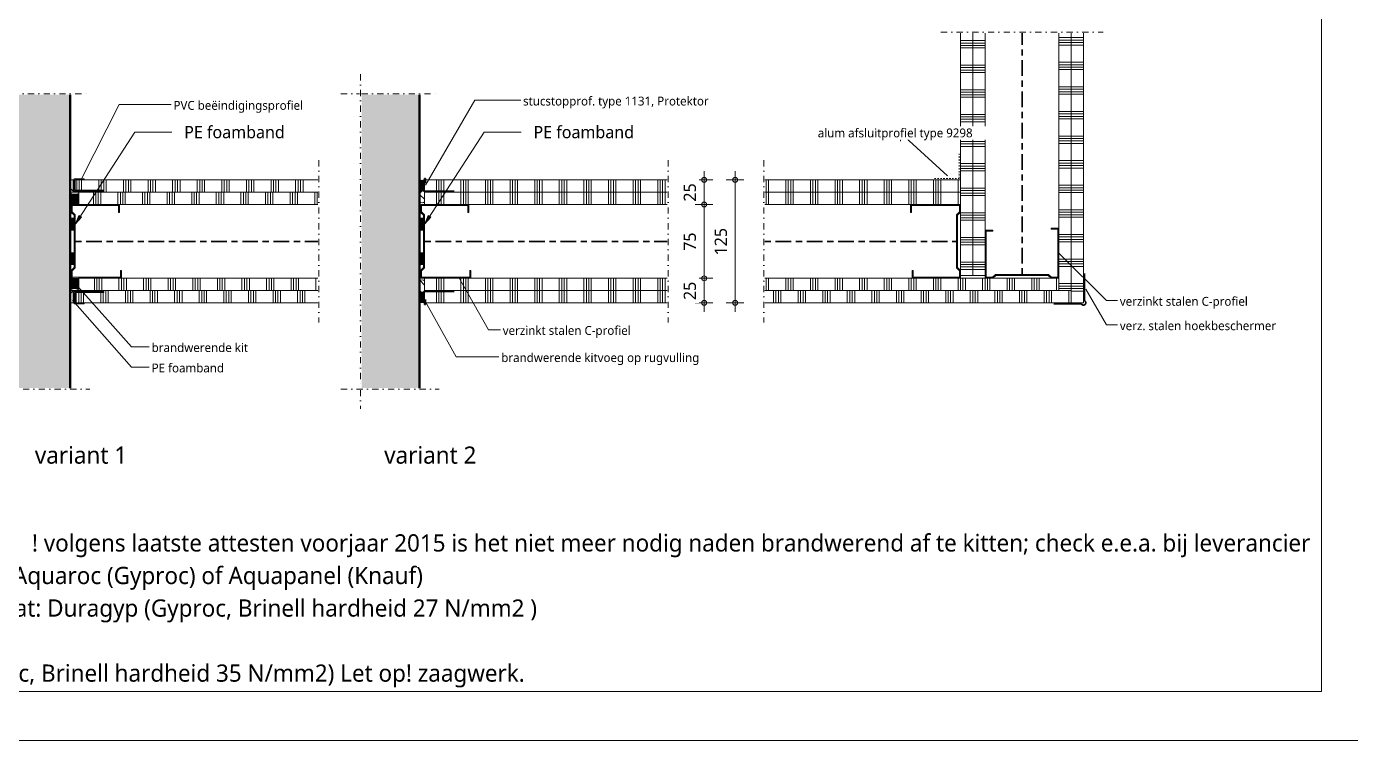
# Model space of a CAD drawing. Header units: millimetres. Extents: x -617 to 12931, y -7813 to -1363.
# Drawn here: x 144 to 1490, y -4333 to -3608 of the extents above; entities that cross this region are included whole.
import ezdxf

# ---------------------------------------------------------------- set-up
doc = ezdxf.new("R2010")
doc.units = ezdxf.units.MM
for name, pattern in [('Center', [31.75, 6.35, -4.7625, 15.875, -4.7625]), ('Dash dot', [15.875, 6.35, -4.7625, 0, -4.7625]), ('Streep 1_5', [3, 1.5, -1.5])]:
    doc.linetypes.add(name, pattern=pattern)
for name, color, linetype, lineweight in [('A-ANNO-DIMS', 211, 'Continuous', 13), ('A-ANNO-DIMS-5', 211, 'Continuous', 13), ('A-ANNO-IDEN', 131, 'Continuous', 18), ('A-DETL', 90, 'Continuous', 13), ('A-DETL-CNTR', 5, 'Center', 35), ('A-DETL-GENF', 92, 'Continuous', 18), ('G-ANNO-TEXT', 231, 'Continuous', 13)]:
    doc.layers.add(name, color=color, linetype=linetype, lineweight=lineweight)
doc.styles.add('Segoe UI_2', font='segoeui.ttf', dxfattribs={"height": 9})
doc.styles.add('Segoe UI_3', font='segoeui.ttf', dxfattribs={"height": 12.5})
doc.styles.add('Segoe UI_4', font='segoeui.ttf', dxfattribs={"height": 17.5})
doc.styles.add('Segoe UI_B', font='segoeui.ttf', dxfattribs={"height": 17.5})
doc.dimstyles.new('2_5_mm', dxfattribs={"dimscale": 304.8, "dimtxt": 13.092049, "dimasz": 0.016404, "dimexe": 0.029528, "dimexo": 0.0625, "dimgap": 0.014764, "dimtad": 1, "dimdec": 0, "dimzin": 0, "dimdsep": 46, "dimtxsty": 'Segoe UI_3', "dimblk1": 'DOTBLANK', "dimblk2": 'DOTBLANK', "dimsah": 1, "dimcen": 0.09, "dimdle": 0.029528, "dimazin": 0, "dimtfac": 1, "dimtdec": 4, "dimtix": 1, "dimtmove": 0, "dimatfit": 3, "dimfxl": 0.029528, "dimfxlon": 1, "dimtvp": 1, "dimtfill": 1, "dimtolj": 1, "dimtzin": 0, "dimarcsym": 2})

# ---------------------------------------------------------------- blocks, each defined once
blk = doc.blocks.new('40  gipsplaat - D12_5-V65-22_1 Principedetails metalstud')
at = {"layer": 'A-DETL-GENF', "lineweight": 13}
h = blk.add_hatch(dxfattribs=at)
h.set_pattern_fill('FP_89', color=256, style=0, pattern_type=2)
h.set_pattern_definition([(90, (-3623.536, -1193.775), (-25, 1e-15), []), (90, (-3626.036, -1193.775), (-25, 1e-15), []), (90, (-3628.536, -1193.775), (-25, 1e-15), []), (90, (-3631.036, -1193.775), (-25, 1e-15), [])])
h.paths.add_polyline_path([(262.5, 0), (262.5, 12.5), (1, 12.5), (1, 0), (250, 0)])
at = {"layer": 'A-DETL-GENF'}
for p, q in [((262.5, 12.5), (1, 12.5)), ((1, 0), (200, 0)), ((1, 0), (200, 0)), ((200, 0), (210, 0)), ((210, 0), (249, 0)), ((249, 0), (250, 0)), ((249, 0), (250, 0)), ((250, 0), (262.5, 0)), ((262.5, 0), (262.5, 12.5)), ((262.5, 0), (262.5, 12.5))]:
    blk.add_line(p, q, dxfattribs=at)
blk = doc.blocks.new('40  gipsplaat - D12_5-V66-22_1 Principedetails metalstud')
at = {"layer": 'A-DETL-GENF', "lineweight": 13}
h = blk.add_hatch(dxfattribs=at)
h.set_pattern_fill('FP_90', color=256, style=0, pattern_type=2)
h.set_pattern_definition([(90, (-3623.536, -1206.275), (-25, 1e-15), []), (90, (-3626.036, -1206.275), (-25, 1e-15), []), (90, (-3628.536, -1206.275), (-25, 1e-15), []), (90, (-3631.036, -1206.275), (-25, 1e-15), [])])
h.paths.add_polyline_path([(275, 12.5), (1, 12.5), (1, 0), (275, 0)])
at = {"layer": 'A-DETL-GENF'}
for p, q in [((275, 12.5), (1, 12.5)), ((275, 12.5), (1, 12.5)), ((1, 0), (262.5, 0)), ((1, 0), (262.5, 0)), ((262.5, 0), (275, 0)), ((275, 0), (275, 12.5)), ((275, 0), (275, 12.5))]:
    blk.add_line(p, q, dxfattribs=at)
blk = doc.blocks.new('40  gipsplaat - D12_5-V67-22_1 Principedetails metalstud')
at = {"layer": 'A-DETL-GENF', "lineweight": 13}
h = blk.add_hatch(dxfattribs=at)
h.set_pattern_fill('FP_91', color=256, style=0, pattern_type=2)
h.set_pattern_definition([(270, (1183.775, -3863.536), (25, 1e-15), []), (270, (1181.275, -3863.536), (25, 1e-15), []), (270, (1178.775, -3863.536), (25, 1e-15), []), (270, (1176.275, -3863.536), (25, 1e-15), [])])
h.paths.add_polyline_path([(299, 12.5), (0, 12.5), (0, 0), (299, 0)])
at = {"layer": 'A-DETL-GENF'}
for p, q in [((299, 12.5), (0, 12.5)), ((0, 12.5), (0, 0)), ((0, 12.5), (0, 0)), ((0, 0), (1, 0)), ((0, 0), (1, 0)), ((1, 0), (8, 0)), ((8, 0), (67, 0)), ((8, 0), (67, 0)), ((67, 0), (74, 0)), ((74, 0), (101, 0)), ((74, 0), (101, 0)), ((101, 0), (140, 0)), ((140, 0), (148, 0)), ((148, 0), (299, 0)), ((148, 0), (299, 0))]:
    blk.add_line(p, q, dxfattribs=at)
blk = doc.blocks.new('40  gipsplaat - D12_5-V68-22_1 Principedetails metalstud')
at = {"layer": 'A-DETL-GENF', "lineweight": 13}
h = blk.add_hatch(dxfattribs=at)
h.set_pattern_fill('FP_92', color=256, style=0, pattern_type=2)
h.set_pattern_definition([(270, (1196.275, -3876.036), (25, 1e-15), []), (270, (1193.775, -3876.036), (25, 1e-15), []), (270, (1191.275, -3876.036), (25, 1e-15), []), (270, (1188.775, -3876.036), (25, 1e-15), [])])
h.paths.add_polyline_path([(311.5, 12.5), (0, 12.5), (0, 0), (311.5, 0)])
at = {"layer": 'A-DETL-GENF'}
for p, q in [((311.5, 12.5), (0, 12.5)), ((0, 12.5), (0, 0)), ((311.5, 12.5), (0, 12.5)), ((0, 12.5), (0, 0)), ((0, 0), (311.5, 0)), ((0, 0), (311.5, 0))]:
    blk.add_line(p, q, dxfattribs=at)
blk = doc.blocks.new('40  gipsplaat - D12_5-V69-22_1 Principedetails metalstud')
at = {"layer": 'A-DETL-GENF', "lineweight": 13}
h = blk.add_hatch(dxfattribs=at)
h.set_pattern_fill('FP_93', color=256, style=0, pattern_type=2)
h.set_pattern_definition([(270, (3870.536, 1118.775), (25, 1e-15), []), (270, (3873.036, 1118.775), (25, 1e-15), []), (270, (3875.536, 1118.775), (25, 1e-15), []), (270, (3878.036, 1118.775), (25, 1e-15), [])])
h.paths.add_polyline_path([(0, 0), (246, 0), (246, 12.5), (0, 12.5)])
at = {"layer": 'A-DETL-GENF'}
for p, q in [((246, 12.5), (0, 12.5)), ((0, 12.5), (0, 0)), ((0, 12.5), (0, 0)), ((0, 0), (37, 0)), ((37, 0), (45, 0)), ((45, 0), (246, 0)), ((45, 0), (246, 0))]:
    blk.add_line(p, q, dxfattribs=at)
blk = doc.blocks.new('40  gipsplaat - D12_5-V70-22_1 Principedetails metalstud')
at = {"layer": 'A-DETL-GENF', "lineweight": 13}
h = blk.add_hatch(dxfattribs=at)
h.set_pattern_fill('FP_94', color=256, style=0, pattern_type=2)
h.set_pattern_definition([(270, (3870.536, 1106.275), (25, 1e-15), []), (270, (3873.036, 1106.275), (25, 1e-15), []), (270, (3875.536, 1106.275), (25, 1e-15), []), (270, (3878.036, 1106.275), (25, 1e-15), [])])
h.paths.add_polyline_path([(0, 12.5), (0, 0), (246, 0), (246, 12.5), (4.6, 12.5)])
at = {"layer": 'A-DETL-GENF'}
for p, q in [((5, 12.5), (0, 12.5)), ((0, 12.5), (0, 0)), ((0, 12.5), (0, 0)), ((0, 0), (246, 0)), ((0, 0), (246, 0)), ((64, 12.5), (5, 12.5)), ((64, 12.5), (5, 12.5)), ((71, 12.5), (64, 12.5)), ((72, 12.5), (71, 12.5)), ((72, 12.5), (71, 12.5)), ((97, 12.5), (72, 12.5)), ((246, 12.5), (97, 12.5)), ((246, 12.5), (97, 12.5))]:
    blk.add_line(p, q, dxfattribs=at)
blk = doc.blocks.new('40  gipsplaat - D12_5-V71-22_1 Principedetails metalstud')
at = {"layer": 'A-DETL-GENF', "lineweight": 13}
h = blk.add_hatch(dxfattribs=at)
h.set_pattern_fill('FP_95', color=256, style=0, pattern_type=2)
h.set_pattern_definition([(270, (1083.775, -3776.036), (25, 1e-15), []), (270, (1081.275, -3776.036), (25, 1e-15), []), (270, (1078.775, -3776.036), (25, 1e-15), []), (270, (1076.275, -3776.036), (25, 1e-15), [])])
h.paths.add_polyline_path([(199, 12.5), (0, 12.5), (0, 0), (199, 0)])
at = {"layer": 'A-DETL-GENF'}
for p, q in [((1, 12.5), (0, 12.5)), ((0, 12.5), (0, 0)), ((1, 12.5), (0, 12.5)), ((0, 12.5), (0, 0)), ((0, 0), (199, 0)), ((40, 12.5), (1, 12.5)), ((50, 12.5), (40, 12.5)), ((199, 12.5), (50, 12.5)), ((199, 12.5), (50, 12.5))]:
    blk.add_line(p, q, dxfattribs=at)
blk = doc.blocks.new('40  gipsplaat - D12_5-V72-22_1 Principedetails metalstud')
at = {"layer": 'A-DETL-GENF', "lineweight": 13}
h = blk.add_hatch(dxfattribs=at)
h.set_pattern_fill('FP_96', color=256, style=0, pattern_type=2)
h.set_pattern_definition([(270, (1083.775, -3763.536), (25, 1e-15), []), (270, (1081.275, -3763.536), (25, 1e-15), []), (270, (1078.775, -3763.536), (25, 1e-15), []), (270, (1076.275, -3763.536), (25, 1e-15), [])])
h.paths.add_polyline_path([(199, 12.5), (0, 12.5), (0, 0), (199, 0)])
at = {"layer": 'A-DETL-GENF'}
for p, q in [((199, 12.5), (0, 12.5)), ((0, 12.5), (0, 0)), ((199, 12.5), (0, 12.5)), ((0, 12.5), (0, 0)), ((0, 0), (199, 0)), ((0, 0), (199, 0))]:
    blk.add_line(p, q, dxfattribs=at)
blk = doc.blocks.new('22 metalstud profiel - 75 mm vert-4394541-22_1 Principedetails metalstud')
at = {"layer": 'A-DETL-GENF'}
blk.add_hatch(color=256, dxfattribs=at).paths.add_polyline_path([(29.5, 0), (26.5, -3), (-26.5, -3), (-29.5, 0), (-36.5, 0), (-37.5, -1), (-37.5, -50), (-36.5, -51), (-29.5, -51), (-29.5, -50), (-36.5, -50), (-36.5, -1), (-29.9, -1), (-26.9, -4), (26.9, -4), (29.9, -1), (36.5, -1), (36.5, -48), (29.5, -48), (29.5, -49), (36.5, -49), (37.5, -48), (37.5, -1), (36.5, 0)])
for p, q in [((-36.5, 0), (-37.5, -1)), ((-29.5, 0), (-36.5, 0)), ((-26.5, -3), (-29.5, 0)), ((29.5, 0), (26.5, -3)), ((36.5, 0), (29.5, 0)), ((37.5, -1), (36.5, 0)), ((-37.5, -1), (-37.5, -50)), ((-36.5, -50), (-36.5, -1)), ((-36.5, -1), (-29.9, -1)), ((-29.9, -1), (-26.9, -4)), ((-26.9, -4), (26.9, -4)), ((26.5, -3), (-26.5, -3)), ((26.9, -4), (29.9, -1)), ((29.9, -1), (36.5, -1)), ((36.5, -1), (36.5, -48)), ((37.5, -48), (37.5, -1)), ((-37.5, -50), (-36.5, -51)), ((-29.5, -50), (-36.5, -50)), ((-36.5, -51), (-29.5, -51)), ((-29.5, -51), (-29.5, -50)), ((36.5, -48), (29.5, -48)), ((29.5, -48), (29.5, -49)), ((29.5, -49), (36.5, -49)), ((36.5, -49), (37.5, -48))]:
    blk.add_line(p, q, dxfattribs=at)
blk = doc.blocks.new('40  gipsplaat - D12_5-V81-22_1 Principedetails metalstud')
at = {"layer": 'A-DETL-GENF', "lineweight": 13}
h = blk.add_hatch(dxfattribs=at)
h.set_pattern_fill('FP_105', color=256, style=0, pattern_type=2)
h.set_pattern_definition([(90, (-538.983, 3788.536), (-25, 1e-15), []), (90, (-536.483, 3788.536), (-25, 1e-15), []), (90, (-533.983, 3788.536), (-25, 1e-15), []), (90, (-531.483, 3788.536), (-25, 1e-15), [])])
h.paths.add_polyline_path([(0, 0), (246.5, 0), (246.5, 12.5), (0, 12.5), (0, 1.8)])
at = {"layer": 'A-DETL-GENF'}
for p, q in [((246.5, 12.5), (0, 12.5)), ((0, 12.5), (0, 2.7)), ((0, 12.5), (0, 2.7)), ((0, 2.7), (0, 0)), ((0, 2.7), (0, 0)), ((0, 0), (36, 0)), ((36, 0), (44, 0)), ((44, 0), (246.5, 0)), ((44, 0), (246.5, 0))]:
    blk.add_line(p, q, dxfattribs=at)
blk = doc.blocks.new('40  gipsplaat - D12_5-V82-22_1 Principedetails metalstud')
at = {"layer": 'A-DETL-GENF', "lineweight": 13}
h = blk.add_hatch(dxfattribs=at)
h.set_pattern_fill('FP_106', color=256, style=0, pattern_type=2)
h.set_pattern_definition([(90, (-538.983, 3776.036), (-25, 1e-15), []), (90, (-536.483, 3776.036), (-25, 1e-15), []), (90, (-533.983, 3776.036), (-25, 1e-15), []), (90, (-531.483, 3776.036), (-25, 1e-15), [])])
h.paths.add_polyline_path([(0, 0), (246.5, 0), (246.5, 12.5), (0, 12.5), (0, 0.3)])
at = {"layer": 'A-DETL-GENF'}
for p, q in [((246.5, 12.5), (0, 12.5)), ((0, 12.5), (0, 0)), ((246.5, 12.5), (0, 12.5)), ((0, 0), (246.5, 0)), ((0, 0), (246.5, 0))]:
    blk.add_line(p, q, dxfattribs=at)
blk = doc.blocks.new('40  gipsplaat - D12_5-V83-22_1 Principedetails metalstud')
at = {"layer": 'A-DETL-GENF', "lineweight": 13}
h = blk.add_hatch(dxfattribs=at)
h.set_pattern_fill('FP_107', color=256, style=0, pattern_type=2)
h.set_pattern_definition([(90, (-538.983, 3876.036), (-25, 1e-15), []), (90, (-536.483, 3876.036), (-25, 1e-15), []), (90, (-533.983, 3876.036), (-25, 1e-15), []), (90, (-531.483, 3876.036), (-25, 1e-15), [])])
h.paths.add_polyline_path([(0, 0), (246.5, 0), (246.5, 12.5), (0, 12.5), (0, 9.8)])
at = {"layer": 'A-DETL-GENF'}
for p, q in [((36, 12.5), (0, 12.5)), ((0, 12.5), (0, 9.8)), ((0, 12.5), (0, 9.8)), ((0, 9.8), (0, 0)), ((0, 9.8), (0, 0)), ((0, 0), (246.5, 0)), ((46, 12.5), (36, 12.5)), ((246.5, 12.5), (46, 12.5)), ((246.5, 12.5), (46, 12.5))]:
    blk.add_line(p, q, dxfattribs=at)
blk = doc.blocks.new('40  gipsplaat - D12_5-V84-22_1 Principedetails metalstud')
at = {"layer": 'A-DETL-GENF', "lineweight": 13}
h = blk.add_hatch(dxfattribs=at)
h.set_pattern_fill('FP_108', color=256, style=0, pattern_type=2)
h.set_pattern_definition([(90, (-538.983, 3888.536), (-25, 1e-15), []), (90, (-536.483, 3888.536), (-25, 1e-15), []), (90, (-533.983, 3888.536), (-25, 1e-15), []), (90, (-531.483, 3888.536), (-25, 1e-15), [])])
h.paths.add_polyline_path([(0, 0), (246.5, 0), (246.5, 12.5), (0, 12.5), (0, 0.4)])
at = {"layer": 'A-DETL-GENF'}
for p, q in [((246.5, 12.5), (0, 12.5)), ((0, 12.5), (0, 0)), ((246.5, 12.5), (0, 12.5)), ((0, 0), (246.5, 0)), ((0, 0), (246.5, 0))]:
    blk.add_line(p, q, dxfattribs=at)
blk = doc.blocks.new('22 metalstud profiel - 75 mm vert-2069729-22_1 Principedetails metalstud')
at = {"layer": 'A-DETL-GENF'}
for points in [[(-23.5, -3), (-11.5, -3), (-11.5, 1), (-23.5, 1)], [(11.5, -3), (23.5, -3), (23.5, 1), (11.5, 1)], [(-37.5, -50), (-36.5, -51), (-29.5, -51), (-29.5, -50), (-36.5, -50), (-36.5, -1), (-29.9, -1), (-26.9, -4), (26.9, -4), (29.9, -1), (36.5, -1), (36.5, -48), (29.5, -48), (29.5, -49), (36.5, -49), (37.5, -48), (37.5, -1), (36.5, 0), (29.5, 0), (26.5, -3), (-26.5, -3), (-29.5, 0), (-36.5, 0), (-37.5, -1), (-37.5, -12.9)]]:
    blk.add_hatch(color=256, dxfattribs=at).paths.add_polyline_path(points)
for p, q in [((-36.5, 0), (-37.5, -1)), ((-29.5, 0), (-36.5, 0)), ((-26.5, -3), (-29.5, 0)), ((-23.5, 1), (-23.5, -3)), ((-11.5, -3), (-11.5, 1)), ((11.5, 1), (11.5, -3)), ((23.5, -3), (23.5, 1)), ((29.5, 0), (26.5, -3)), ((36.5, 0), (29.5, 0)), ((37.5, -1), (36.5, 0)), ((-37.5, -1), (-37.5, -50)), ((-36.5, -50), (-36.5, -1)), ((-36.5, -1), (-29.9, -1)), ((-29.9, -1), (-26.9, -4)), ((-26.9, -4), (26.9, -4)), ((26.5, -3), (-26.5, -3)), ((26.9, -4), (29.9, -1)), ((29.9, -1), (36.5, -1)), ((36.5, -1), (36.5, -48)), ((37.5, -48), (37.5, -1)), ((-37.5, -50), (-36.5, -51)), ((-29.5, -50), (-36.5, -50)), ((-36.5, -51), (-29.5, -51)), ((-29.5, -51), (-29.5, -50)), ((36.5, -48), (29.5, -48)), ((29.5, -48), (29.5, -49)), ((29.5, -49), (36.5, -49)), ((36.5, -49), (37.5, -48))]:
    blk.add_line(p, q, dxfattribs=at)
blk = doc.blocks.new('00 afbreeklijn 1 s l - Type 1-V18-22_1 Principedetails metalstud')
at = {"layer": 'A-DETL-GENF', "linetype": 'Dash dot'}
blk.add_line((145, 0), (-20, 0), dxfattribs=at)
blk = doc.blocks.new('00 afbreeklijn 1 s l - Type 1-2338399-22_1 Principedetails metalstud')
at = {"layer": 'A-DETL-GENF', "linetype": 'Dash dot'}
blk.add_line((145, 0), (-20, 0), dxfattribs=at)
blk = doc.blocks.new('42 hoekprofiel droogbouw - type 1078-4973246-22_1 Principedetails metalstud')
at = {"layer": 'A-DETL-GENF', "lineweight": 35}
for p, q in [((1, 2.1), (1, 30)), ((-30, -1), (-2.1, -1))]:
    blk.add_line(p, q, dxfattribs=at)
blk.add_arc((0, 0), 2.37, 205, 65, dxfattribs=at)
blk = doc.blocks.new('40  gipsplaat - D12_5-2957469-22_1 Principedetails metalstud')
at = {"layer": 'A-DETL-GENF', "lineweight": 13}
h = blk.add_hatch(dxfattribs=at)
h.set_pattern_fill('FP_119', color=256, style=0, pattern_type=2)
h.set_pattern_definition([(90, (-187.597, 3788.536), (-25, 1e-15), []), (90, (-185.097, 3788.536), (-25, 1e-15), []), (90, (-182.597, 3788.536), (-25, 1e-15), []), (90, (-180.097, 3788.536), (-25, 1e-15), [])])
h.paths.add_polyline_path([(0, 0), (242.9, 0), (242.9, 12.5), (0, 12.5), (0, 10.6)])
at = {"layer": 'A-DETL-GENF'}
for p, q in [((242.9, 12.5), (0, 12.5)), ((0, 12.5), (0, 11.3)), ((0, 12.5), (0, 11.3)), ((0, 11.3), (0, 0)), ((0, 0), (32.4, 0)), ((32.4, 0), (40.4, 0)), ((40.4, 0), (242.9, 0)), ((40.4, 0), (242.9, 0))]:
    blk.add_line(p, q, dxfattribs=at)
blk = doc.blocks.new('40  gipsplaat - D12_5-V93-22_1 Principedetails metalstud')
at = {"layer": 'A-DETL-GENF', "lineweight": 13}
h = blk.add_hatch(dxfattribs=at)
h.set_pattern_fill('FP_120', color=256, style=0, pattern_type=2)
h.set_pattern_definition([(90, (-181.983, 3776.036), (-25, 1e-15), []), (90, (-179.483, 3776.036), (-25, 1e-15), []), (90, (-176.983, 3776.036), (-25, 1e-15), []), (90, (-174.483, 3776.036), (-25, 1e-15), [])])
h.paths.add_polyline_path([(1, 0), (248.5, 0), (248.5, 12.5), (2, 12.5), (2, 2), (31, 2), (31, 1), (1, 1), (1, 12.5), (0, 12.5), (0, 0)])
at = {"layer": 'A-DETL-GENF'}
for p, q in [((1, 12.5), (0, 12.5)), ((0, 12.5), (0, 0)), ((1, 12.5), (0, 12.5)), ((0, 0), (248.5, 0)), ((0, 0), (248.5, 0)), ((11, 12.5), (2, 12.5)), ((248.5, 12.5), (11, 12.5)), ((248.5, 12.5), (11, 12.5))]:
    blk.add_line(p, q, dxfattribs=at)
blk = doc.blocks.new('40  gipsplaat - D12_5-2957470-22_1 Principedetails metalstud')
at = {"layer": 'A-DETL-GENF', "lineweight": 13}
h = blk.add_hatch(dxfattribs=at)
h.set_pattern_fill('FP_121', color=256, style=0, pattern_type=2)
h.set_pattern_definition([(90, (-186.53, 3876.036), (-25, 1e-15), []), (90, (-184.03, 3876.036), (-25, 1e-15), []), (90, (-181.53, 3876.036), (-25, 1e-15), []), (90, (-179.03, 3876.036), (-25, 1e-15), [])])
h.paths.add_polyline_path([(244, 0), (244, 12.5), (1.1, 12.5), (1.1, 1.2), (0, 1.4), (0, 0), (44.5, 0)])
at = {"layer": 'A-DETL-GENF'}
for p, q in [((0, 1.4), (0, 0)), ((0, 1.4), (0, 0)), ((0, 0), (244, 0)), ((33.5, 12.5), (1.1, 12.5)), ((43.5, 12.5), (33.5, 12.5)), ((244, 12.5), (43.5, 12.5)), ((244, 12.5), (43.5, 12.5))]:
    blk.add_line(p, q, dxfattribs=at)
blk = doc.blocks.new('40  gipsplaat - D12_5-V94-22_1 Principedetails metalstud')
at = {"layer": 'A-DETL-GENF', "lineweight": 13}
h = blk.add_hatch(dxfattribs=at)
h.set_pattern_fill('FP_122', color=256, style=0, pattern_type=2)
h.set_pattern_definition([(90, (-179.983, 3888.536), (-25, 1e-15), []), (90, (-177.483, 3888.536), (-25, 1e-15), []), (90, (-174.983, 3888.536), (-25, 1e-15), []), (90, (-172.483, 3888.536), (-25, 1e-15), [])])
h.paths.add_polyline_path([(250.5, 0), (250.5, 12.5), (2, 12.5), (2, 0), (3, 0), (3, 11.5), (33, 11.5), (33, 10.5), (4, 10.5), (4, 0), (33, 0)])
at = {"layer": 'A-DETL-GENF'}
for p, q in [((250.5, 12.5), (2, 12.5)), ((250.5, 12.5), (2, 12.5)), ((2, 0), (3, 0)), ((2, 0), (3, 0)), ((13, 0), (250.5, 0)), ((13, 0), (250.5, 0))]:
    blk.add_line(p, q, dxfattribs=at)
blk = doc.blocks.new('22 metalstud profiel - 75 mm vert-V95-22_1 Principedetails metalstud')
at = {"layer": 'A-DETL-GENF'}
for points in [[(-23.5, -3), (-11.5, -3), (-11.5, 1), (-23.5, 1)], [(11.5, -3), (23.5, -3), (23.5, 1), (11.5, 1)], [(-37.5, -4.8), (-37.5, -50), (-36.5, -51), (-29.5, -51), (-29.5, -50), (-36.5, -50), (-36.5, -1), (-29.9, -1), (-26.9, -4), (26.9, -4), (29.9, -1), (36.5, -1), (36.5, -48), (29.5, -48), (29.5, -49), (36.5, -49), (37.5, -48), (37.5, -1), (36.5, 0), (29.5, 0), (26.5, -3), (-26.5, -3), (-29.5, 0), (-36.5, 0), (-37.5, -1), (-37.5, -2)]]:
    blk.add_hatch(color=256, dxfattribs=at).paths.add_polyline_path(points)
for p, q in [((-36.5, 0), (-37.5, -1)), ((-29.5, 0), (-36.5, 0)), ((-26.5, -3), (-29.5, 0)), ((-23.5, 1), (-23.5, -3)), ((-11.5, -3), (-11.5, 1)), ((11.5, 1), (11.5, -3)), ((23.5, -3), (23.5, 1)), ((29.5, 0), (26.5, -3)), ((36.5, 0), (29.5, 0)), ((37.5, -1), (36.5, 0)), ((-37.5, -7.6), (-37.5, -50)), ((-36.5, -50), (-36.5, -1)), ((-36.5, -1), (-29.9, -1)), ((-29.9, -1), (-26.9, -4)), ((-26.9, -4), (26.9, -4)), ((26.5, -3), (-26.5, -3)), ((26.9, -4), (29.9, -1)), ((29.9, -1), (36.5, -1)), ((36.5, -1), (36.5, -48)), ((37.5, -48), (37.5, -7.6)), ((-37.5, -50), (-36.5, -51)), ((-29.5, -50), (-36.5, -50)), ((-36.5, -51), (-29.5, -51)), ((-29.5, -51), (-29.5, -50)), ((36.5, -48), (29.5, -48)), ((29.5, -48), (29.5, -49)), ((29.5, -49), (36.5, -49)), ((36.5, -49), (37.5, -48))]:
    blk.add_line(p, q, dxfattribs=at)
blk = doc.blocks.new('30 rugvulling kitvoeg - vierkante rugvulling-V96-22_1 Principedetails metalstud')
at = {"layer": 'A-DETL-GENF', "lineweight": 13}
h = blk.add_hatch(dxfattribs=at)
h.set_pattern_fill('FP_123', color=256, style=0, pattern_type=2)
h.set_pattern_definition([(45, (-188.983, 3888.536), (-10.6066, 10.6066), []), (135, (-188.983, 3888.536), (-10.6066, -10.6066), [])])
h.paths.add_polyline_path([(3, 0), (3, 12.5), (0, 12.5), (0, 0)])
at = {"layer": 'A-DETL-GENF'}
for p, q in [((3, 12.5), (0, 12.5)), ((0, 0), (3, 0)), ((3, 0), (3, 12.5))]:
    blk.add_line(p, q, dxfattribs=at)
blk = doc.blocks.new('42 PVC beëindigingsprofiel - Type 3741-2060503-22_1 Principedetails metalstud')
at = {"layer": 'A-DETL-GENF'}
for p, q in [((-1, 13.5), (-11, 13.5)), ((-11, 13.5), (-11, 12.5)), ((-1, 1), (-1, 13.5)), ((-2, 2), (-31, 2)), ((-31, 2), (-31, 1)), ((-31, 1), (-1, 1)), ((-11, 12.5), (-2, 12.5)), ((-2, 12.5), (-2, 2))]:
    blk.add_line(p, q, dxfattribs=at)
blk = doc.blocks.new('42 PVC beëindigingsprofiel - Type 3741-4977620-22_1 Principedetails metalstud')
at = {"layer": 'A-DETL-GENF'}
for p, q in [((-1, -1), (-31, -1)), ((-31, -1), (-31, -2)), ((-31, -2), (-2, -2)), ((-2, -12.5), (-11, -12.5)), ((-11, -12.5), (-11, -13.5)), ((-2, -2), (-2, -12.5)), ((-1, -13.5), (-1, -1)), ((-11, -13.5), (-1, -13.5))]:
    blk.add_line(p, q, dxfattribs=at)
blk = doc.blocks.new('30 rugvulling kitvoeg - vierkante rugvulling-V97-22_1 Principedetails metalstud')
at = {"layer": 'A-DETL-GENF', "lineweight": 13}
h = blk.add_hatch(dxfattribs=at)
h.set_pattern_fill('FP_124', color=256, style=0, pattern_type=2)
h.set_pattern_definition([(45, (-188.983, 3776.036), (-10.6066, 10.6066), []), (135, (-188.983, 3776.036), (-10.6066, -10.6066), [])])
h.paths.add_polyline_path([(3, 0), (3, 12.5), (0, 12.5), (0, 0)])
at = {"layer": 'A-DETL-GENF'}
for p, q in [((3, 12.5), (0, 12.5)), ((0, 0), (3, 0)), ((3, 0), (3, 12.5))]:
    blk.add_line(p, q, dxfattribs=at)
blk = doc.blocks.new('42 stucstopprofiel droogbouw - type 1131-4980358-22_1 Principedetails metalstud')
at = {"layer": 'A-DETL-GENF', "lineweight": 35}
for p, q in [((-30, -1), (0, -1)), ((-1, -14), (-1, -9)), ((0, -12.5), (0, -14)), ((0, -14), (-1, -14))]:
    blk.add_line(p, q, dxfattribs=at)
blk = doc.blocks.new('42 stucstopprofiel droogbouw - type 1131-1546509-22_1 Principedetails metalstud')
at = {"layer": 'A-DETL-GENF', "lineweight": 35}
for p, q in [((0, 14), (-1, 14)), ((-1, 14), (-1, 9)), ((0, 12.5), (0, 14)), ((-30, 1), (0, 1))]:
    blk.add_line(p, q, dxfattribs=at)
blk = doc.blocks.new('42 voegband - 42 DI voegband s e-2057820-22_1 Principedetails metalstud')
at = {"layer": 'A-DETL-GENF', "linetype": 'Streep 1_5'}
for p, q in [((-1.5, -1.5), (-26.5, -1.5)), ((-1.5, -26.5), (-1.5, -1.5))]:
    blk.add_line(p, q, dxfattribs=at)
blk = doc.blocks.new('30 kitvoeg op rugvulling - holle kitvoeg 5mm br_w_-V506-22_1 Principedetails metalstud')
at = {"layer": 'A-DETL-GENF', "lineweight": 13}
blk.add_hatch(color=256, dxfattribs=at).paths.add_polyline_path([(5, 0), (3.3, -0.4), (1.7, -0.4), (0, 0), (0, -12.2), (0.6, -11.6), (1.3, -11.2), (2.1, -11), (2.9, -11), (3.7, -11.2), (4.4, -11.6), (5, -12.2), (5, -11)])
h = blk.add_hatch(dxfattribs=at)
h.set_pattern_fill('FP_621', color=256, style=0, pattern_type=2)
h.set_pattern_definition([(225, (548.983, -3888.536), (10.6066, -10.6066), []), (315, (548.983, -3888.536), (10.6066, 10.6066), [])])
h.paths.add_polyline_path([(2.1, -11), (1.3, -11.2), (0.6, -11.6), (0, -12.2), (0, -22.3), (0.6, -22.8), (1.3, -23.2), (2.1, -23.4), (2.9, -23.4), (3.7, -23.2), (4.4, -22.8), (5, -22.3), (5, -12.2), (4.4, -11.6), (3.7, -11.2), (2.9, -11)])
at = {"layer": 'A-DETL-GENF'}
blk.add_line((0, 0), (0, -12.2), dxfattribs=at)
at = {"layer": 'A-DETL-GENF', "lineweight": 13}
blk.add_line((0, -12.2), (0, -22.3), dxfattribs=at)
for centre, start, end in [((2.5, -14.4), 41.4096, 138.5904), ((2.5, -20.1), 221.4096, 318.5904)]:
    blk.add_arc(centre, 3.33, start, end, dxfattribs=at)
at = {"layer": 'A-DETL-GENF'}
blk.add_open_spline([(5, 0), (4.4, -0.2), (3.3, -0.5), (1.7, -0.5), (0.6, -0.2), (0, 0)], degree=3, dxfattribs=at)
blk = doc.blocks.new('30 kitvoeg op rugvulling - holle kitvoeg 5mm-V507-22_1 Principedetails metalstud')
at = {"layer": 'A-DETL-GENF', "lineweight": 13}
h = blk.add_hatch(dxfattribs=at)
h.set_pattern_fill('FP_622', color=256, style=0, pattern_type=2)
h.set_pattern_definition([(225, (548.983, -3763.536), (10.6066, -10.6066), []), (315, (548.983, -3763.536), (10.6066, 10.6066), [])])
h.paths.add_polyline_path([(2.1, 23.4), (1.3, 23.2), (0.6, 22.8), (0, 22.3), (0, 12.2), (0.6, 11.6), (1.3, 11.2), (2.1, 11), (2.9, 11), (3.7, 11.2), (4.4, 11.6), (5, 12.2), (5, 22.3), (4.4, 22.8), (3.7, 23.2), (2.9, 23.4)])
blk.add_hatch(color=256, dxfattribs=at).paths.add_polyline_path([(0, 12.2), (0, 0), (1.7, 0.4), (3.3, 0.4), (5, 0), (5, 12.2), (4.4, 11.6), (3.7, 11.2), (2.9, 11), (2.1, 11), (1.3, 11.2), (0.6, 11.6)])
blk.add_line((0, 22.3), (0, 12.2), dxfattribs=at)
at = {"layer": 'A-DETL-GENF'}
blk.add_line((0, 12.2), (0, 0), dxfattribs=at)
at = {"layer": 'A-DETL-GENF', "lineweight": 13}
for centre, start, end in [((2.5, 20.1), 41.4096, 138.5904), ((2.5, 14.4), 221.4096, 318.5904)]:
    blk.add_arc(centre, 3.33, start, end, dxfattribs=at)
at = {"layer": 'A-DETL-GENF'}
blk.add_open_spline([(0, 0), (0.6, 0.2), (1.7, 0.5), (3.3, 0.5), (4.4, 0.2), (5, 0)], degree=3, dxfattribs=at)
blk = doc.blocks.new('30 kitvoeg - holle kitvoeg-4456957-22_1 Principedetails metalstud')
at = {"layer": 'A-DETL-GENF'}
blk.add_hatch(color=256, dxfattribs=at).paths.add_polyline_path([(8.4, -11.3), (8.4, 0), (5.6, -0.7), (2.8, -0.7), (0, 0), (0, -11.3)])
for p, q in [((0, 0), (0, -11.3)), ((8.4, -11.3), (8.4, 0)), ((0, -11.3), (8.4, -11.3))]:
    blk.add_line(p, q, dxfattribs=at)
blk.add_open_spline([(8.4, 0), (7.4, -0.4), (5.6, -0.9), (2.8, -0.9), (0.9, -0.4), (0, 0)], degree=3, dxfattribs=at)
blk = doc.blocks.new('30 kitvoeg - holle kitvoeg br_w_-4456958-22_1 Principedetails metalstud')
at = {"layer": 'A-DETL-GENF'}
blk.add_hatch(color=256, dxfattribs=at).paths.add_polyline_path([(0, 0), (2.8, 0.7), (5.6, 0.7), (8.4, 0), (8.4, 11.3), (0, 11.3)])
for p, q in [((0, 11.3), (0, 0)), ((8.4, 11.3), (0, 11.3)), ((8.4, 0), (8.4, 11.3))]:
    blk.add_line(p, q, dxfattribs=at)
blk.add_open_spline([(0, 0), (0.9, 0.4), (2.8, 0.9), (5.6, 0.9), (7.4, 0.4), (8.4, 0)], degree=3, dxfattribs=at)
blk = doc.blocks.new('23 vloerweergave - 23 DI vloerweergave s e-2127734-22_1 Principedetails metalstud')
at = {"layer": 'A-DETL-GENF', "linetype": 'Dash dot'}
blk.add_hatch(color=256, dxfattribs=at).paths.add_polyline_path([(149, 0), (149, 59), (-149, 59), (-149, 0)])
for p, q in [((-150, 80), (-150, -20)), ((150, 80), (150, 61)), ((-151, 60), (-170, 60)), ((170, 60), (-149, 60)), ((150, 59), (150, -20))]:
    blk.add_line(p, q, dxfattribs=at)
at = {"layer": 'A-DETL-GENF', "lineweight": 50}
blk.add_line((-149, 0), (149, 0), dxfattribs=at)
blk = doc.blocks.new('DIMBLOCK45-22_1 Principedetails metalstud')
at = {"layer": 'A-ANNO-DIMS-5'}
for p, q in [((833.2, -3763.5), (824.2, -3763.5)), ((833.2, -3754.5), (833.2, -3788.5)), ((833.2, -3763.5), (842.2, -3763.5)), ((833.2, -3788.5), (824.2, -3788.5)), ((833.2, -3788.5), (842.2, -3788.5))]:
    blk.add_line(p, q, dxfattribs=at)
for centre in [(833.2, -3763.5), (833.2, -3788.5)]:
    blk.add_circle(centre, 2.5, dxfattribs=at)
at = {"layer": 'A-ANNO-DIMS-5', "color": 0, "insert": (812.4, -3785.6), "char_height": 12.5, "width": 22.852, "attachment_point": 1, "rotation": 90, "line_spacing_factor": 1.142579, "style": 'Segoe UI_3', "bg_fill": 3, "box_fill_scale": 1.25, "bg_fill_color": 9, "bg_fill_true_color": 13158600, "bg_fill_transparency": 0}
blk.add_mtext('25', dxfattribs=at)
blk = doc.blocks.new('_DotBlank')
at = {"color": 0, "linetype": 'ByBlock', "lineweight": -2}
blk.add_line((-0.5, 0), (-1, 0), dxfattribs=at)
blk.add_circle((0, 0), 0.5, dxfattribs=at)
blk = doc.blocks.new('DIMBLOCK46-22_1 Principedetails metalstud')
at = {"layer": 'A-ANNO-DIMS-5'}
for p, q in [((833.2, -3788.5), (824.2, -3788.5)), ((833.2, -3788.5), (833.2, -3863.5)), ((833.2, -3788.5), (842.2, -3788.5)), ((833.2, -3863.5), (824.2, -3863.5)), ((833.2, -3863.5), (842.2, -3863.5))]:
    blk.add_line(p, q, dxfattribs=at)
for centre in [(833.2, -3788.5), (833.2, -3863.5)]:
    blk.add_circle(centre, 2.5, dxfattribs=at)
at = {"layer": 'A-ANNO-DIMS-5', "color": 0, "insert": (812.4, -3835.6), "char_height": 12.5, "width": 22.852, "attachment_point": 1, "rotation": 90, "line_spacing_factor": 1.142579, "style": 'Segoe UI_3', "bg_fill": 3, "box_fill_scale": 1.25, "bg_fill_color": 9, "bg_fill_true_color": 13158600, "bg_fill_transparency": 0}
blk.add_mtext('75', dxfattribs=at)
blk = doc.blocks.new('DIMBLOCK47-22_1 Principedetails metalstud')
at = {"layer": 'A-ANNO-DIMS-5'}
for p, q in [((833.2, -3863.5), (824.2, -3863.5)), ((833.2, -3863.5), (833.2, -3897.5)), ((833.2, -3863.5), (842.2, -3863.5)), ((833.2, -3888.5), (824.2, -3888.5)), ((833.2, -3888.5), (842.2, -3888.5))]:
    blk.add_line(p, q, dxfattribs=at)
for centre in [(833.2, -3863.5), (833.2, -3888.5)]:
    blk.add_circle(centre, 2.5, dxfattribs=at)
at = {"layer": 'A-ANNO-DIMS-5', "color": 0, "insert": (812.4, -3885.6), "char_height": 12.5, "width": 22.852, "attachment_point": 1, "rotation": 90, "line_spacing_factor": 1.142579, "style": 'Segoe UI_3', "bg_fill": 3, "box_fill_scale": 1.25, "bg_fill_color": 9, "bg_fill_true_color": 13158600, "bg_fill_transparency": 0}
blk.add_mtext('25', dxfattribs=at)
blk = doc.blocks.new('DIMBLOCK48-22_1 Principedetails metalstud')
at = {"layer": 'A-ANNO-DIMS-5'}
for p, q in [((864.7, -3763.5), (855.7, -3763.5)), ((864.7, -3754.5), (864.7, -3897.5)), ((864.7, -3763.5), (873.7, -3763.5)), ((864.7, -3888.5), (855.7, -3888.5)), ((864.7, -3888.5), (873.7, -3888.5))]:
    blk.add_line(p, q, dxfattribs=at)
for centre in [(864.7, -3763.5), (864.7, -3888.5)]:
    blk.add_circle(centre, 2.5, dxfattribs=at)
at = {"layer": 'A-ANNO-DIMS-5', "color": 0, "insert": (843.9, -3840.3), "char_height": 12.5, "width": 34.277, "attachment_point": 1, "rotation": 90, "line_spacing_factor": 1.142579, "style": 'Segoe UI_3', "bg_fill": 3, "box_fill_scale": 1.25, "bg_fill_color": 9, "bg_fill_true_color": 13158600, "bg_fill_transparency": 0}
blk.add_mtext('125', dxfattribs=at)

msp = doc.modelspace()

# ---------------------------------------------------------------- hatches: boundary and pattern name
at = {"layer": 'G-ANNO-TEXT'}
for points in [[(194.2, -3808.2), (200.4, -3801.5), (197.7, -3799.8)], [(549.2, -3808.2), (555.4, -3801.5), (552.7, -3799.8)]]:
    msp.add_hatch(color=7, dxfattribs=at).paths.add_polyline_path(points)

# ---------------------------------------------------------------- linework, layer by layer
at = {"layer": 'A-ANNO-IDEN'}
for p, q in [((200.6, -3761.8), (238.8, -3687)), ((238.8, -3687), (293.9, -3687)), ((550.1, -3769), (600.1, -3682.6)), ((600.1, -3682.6), (649.2, -3682.6)), ((1033.8, -3716.8), (1032.9, -3724)), ((1080.5, -3759.3), (1033.8, -3716.8)), ((1193.8, -3838), (1242, -3886.1)), ((583.4, -3861.9), (613.9, -3915.7)), ((194, -3868.7), (251.1, -3933.1)), ((1221.1, -3874.7), (1242, -3910.9)), ((191.2, -3885.6), (251.1, -3953.8)), ((546.3, -3880.7), (581.2, -3943.3)), ((1242, -3886.1), (1255.7, -3886.1)), ((613.9, -3915.7), (628.5, -3915.7)), ((1242, -3910.9), (1255.7, -3910.9)), ((251.1, -3933.1), (271.7, -3933.1)), ((251.1, -3953.8), (271.7, -3953.8)), ((581.2, -3943.3), (627, -3943.3))]:
    msp.add_line(p, q, dxfattribs=at)
at = {"layer": 'A-DETL', "lineweight": 18}
for p, q in [((1460.7, -3008.2), (1460.7, -4283.2)), ((-539.3, -4283.2), (1460.7, -4283.2)), ((-589.3, -4333.2), (3610.7, -4333.2))]:
    msp.add_line(p, q, dxfattribs=at)
at = {"layer": 'A-DETL-CNTR'}
for p, q in [((1156.3, -3859.5), (1156.3, -3614.5)), ((194, -3826), (440.5, -3826)), ((549, -3826), (795.5, -3826)), ((894.8, -3826), (1089.8, -3826))]:
    msp.add_line(p, q, dxfattribs=at)
at = {"layer": 'G-ANNO-TEXT', "color": 250}
for p, q in [((194.2, -3808.2), (254.5, -3714.9)), ((254.5, -3714.9), (292.3, -3714.9)), ((549.2, -3808.2), (609.5, -3714.9)), ((609.5, -3714.9), (647.3, -3714.9)), ((197.7, -3799.8), (194.2, -3808.2)), ((194.2, -3808.2), (200.4, -3801.5)), ((200.4, -3801.5), (197.7, -3799.8)), ((552.7, -3799.8), (549.2, -3808.2)), ((549.2, -3808.2), (555.4, -3801.5)), ((555.4, -3801.5), (552.7, -3799.8))]:
    msp.add_line(p, q, dxfattribs=at)

# ---------------------------------------------------------------- block references
at = {"layer": 'A-DETL-GENF', "linetype": 'Dash dot'}
for name, p, rotation in [('00 afbreeklijn 1 s l - Type 1-V18-22_1 Principedetails metalstud', (1218.8, -3613.5), 180), ('23 vloerweergave - 23 DI vloerweergave s e-2127734-22_1 Principedetails metalstud', (189, -3826), 89.99999999999991), ('23 vloerweergave - 23 DI vloerweergave s e-2127734-22_1 Principedetails metalstud', (544, -3826), 89.99999999999991), ('00 afbreeklijn 1 s l - Type 1-V18-22_1 Principedetails metalstud', (441.5, -3888.5), 89.99999999999991), ('00 afbreeklijn 1 s l - Type 1-V18-22_1 Principedetails metalstud', (796.5, -3888.5), 89.99999999999991), ('00 afbreeklijn 1 s l - Type 1-2338399-22_1 Principedetails metalstud', (893.8, -3888.5), 90.00000000000007)]:
    msp.add_blockref(name, p, dxfattribs=dict(at, rotation=rotation))
at = {"layer": 'A-DETL-GENF'}
for name, p, rotation in [('40  gipsplaat - D12_5-V70-22_1 Principedetails metalstud', (1106.3, -3860.5), 90.00000000000018), ('40  gipsplaat - D12_5-V69-22_1 Principedetails metalstud', (1118.8, -3860.5), 90.00000000000021), ('40  gipsplaat - D12_5-V65-22_1 Principedetails metalstud', (1193.8, -3613.5), 270.0000000000012), ('40  gipsplaat - D12_5-V66-22_1 Principedetails metalstud', (1206.3, -3613.5), 270.000000000001), ('42 PVC beëindigingsprofiel - Type 3741-4977620-22_1 Principedetails metalstud', (192, -3776), 180), ('40  gipsplaat - D12_5-V72-22_1 Principedetails metalstud', (1093.8, -3763.5), 180), ('40  gipsplaat - D12_5-V71-22_1 Principedetails metalstud', (1093.8, -3776), 180), ('22 metalstud profiel - 75 mm vert-V95-22_1 Principedetails metalstud', (190, -3826), 89.99999999999991), ('22 metalstud profiel - 75 mm vert-2069729-22_1 Principedetails metalstud', (545, -3826), 89.99999999999991), ('22 metalstud profiel - 75 mm vert-4394541-22_1 Principedetails metalstud', (1093.8, -3826), 270.0000000000001), ('22 metalstud profiel - 75 mm vert-4394541-22_1 Principedetails metalstud', (1156.3, -3863.5), 180), ('40  gipsplaat - D12_5-V67-22_1 Principedetails metalstud', (1193.8, -3863.5), 180), ('42 PVC beëindigingsprofiel - Type 3741-2060503-22_1 Principedetails metalstud', (192, -3876), 180), ('40  gipsplaat - D12_5-V68-22_1 Principedetails metalstud', (1206.3, -3876), 180)]:
    msp.add_blockref(name, p, dxfattribs=dict(at, rotation=rotation))
at = {"layer": 'A-DETL-GENF', "linetype": 'Streep 1_5', "rotation": 269.9999999999997}
msp.add_blockref('42 voegband - 42 DI voegband s e-2057820-22_1 Principedetails metalstud', (1093.8, -3763.5), dxfattribs=at)
at = {"layer": 'A-DETL-GENF'}
for name, p in [('30 rugvulling kitvoeg - vierkante rugvulling-V97-22_1 Principedetails metalstud', (189, -3776)), ('40  gipsplaat - D12_5-V93-22_1 Principedetails metalstud', (192, -3776)), ('40  gipsplaat - D12_5-V82-22_1 Principedetails metalstud', (549, -3776)), ('30 kitvoeg - holle kitvoeg-4456957-22_1 Principedetails metalstud', (189.2, -3777.2)), ('40  gipsplaat - D12_5-2957469-22_1 Principedetails metalstud', (197.6, -3788.5)), ('40  gipsplaat - D12_5-V81-22_1 Principedetails metalstud', (549, -3788.5)), ('30 kitvoeg - holle kitvoeg br_w_-4456958-22_1 Principedetails metalstud', (189.2, -3874.9)), ('40  gipsplaat - D12_5-2957470-22_1 Principedetails metalstud', (196.5, -3876)), ('40  gipsplaat - D12_5-V83-22_1 Principedetails metalstud', (549, -3876)), ('30 rugvulling kitvoeg - vierkante rugvulling-V96-22_1 Principedetails metalstud', (189, -3888.5)), ('40  gipsplaat - D12_5-V94-22_1 Principedetails metalstud', (190, -3888.5)), ('40  gipsplaat - D12_5-V84-22_1 Principedetails metalstud', (549, -3888.5))]:
    msp.add_blockref(name, p, dxfattribs=at)
at = {"layer": 'A-DETL-GENF', "lineweight": 13, "rotation": 180}
for name, p in [('30 kitvoeg op rugvulling - holle kitvoeg 5mm-V507-22_1 Principedetails metalstud', (549, -3763.5)), ('30 kitvoeg op rugvulling - holle kitvoeg 5mm br_w_-V506-22_1 Principedetails metalstud', (549, -3888.5))]:
    msp.add_blockref(name, p, dxfattribs=at)
at = {"layer": 'A-DETL-GENF', "lineweight": 35, "rotation": 180}
for name, p in [('42 stucstopprofiel droogbouw - type 1131-4980358-22_1 Principedetails metalstud', (549, -3776)), ('42 stucstopprofiel droogbouw - type 1131-1546509-22_1 Principedetails metalstud', (549, -3876))]:
    msp.add_blockref(name, p, dxfattribs=at)
at = {"layer": 'A-DETL-GENF', "lineweight": 35}
msp.add_blockref('42 hoekprofiel droogbouw - type 1078-4973246-22_1 Principedetails metalstud', (1218.8, -3888.5), dxfattribs=at)

# ---------------------------------------------------------------- texts
at = {"layer": 'G-ANNO-TEXT', "color": 7, "attachment_point": 1}
for s, insert, char_height, width, style in [('PE foamband', (304.8, -3708.7), 12.5, 125.063, 'Segoe UI_3'), ('PE foamband', (659.8, -3708.7), 12.5, 125.063, 'Segoe UI_3'), ('variant 1', (153, -4034.4), 17.5, 113.84, 'Segoe UI_4'), ('variant 2', (508, -4034.4), 17.5, 113.84, 'Segoe UI_4'), ('! volgens laatste attesten voorjaar 2015 is het niet meer nodig naden brandwerend af te kitten; check e.e.a. bij leverancier', (150, -4123.6), 17.5, 1717.615, 'Segoe UI_B'), ('- bij sanitaire ruimte met 2x waterbestendige cementplaten: Aquaroc (Gyproc) of Aquapanel (Knauf)', (-517.1, -4156.7), 17.5, 1316.772, 'Segoe UI_4'), ('- als wandbescherming met 1x vezelversterkte gipskartonplaat: Duragyp (Gyproc, Brinell hardheid 27 N/mm2 )', (-517.1, -4189.8), 17.5, 1455.063, 'Segoe UI_4'), ('- als wandbescherming met 1x gipsvezelplaat: Rigidur (Gyproc, Brinell hardheid 35 N/mm2) Let op! zaagwerk.', (-517.1, -4255.9), 17.5, 1444.24, 'Segoe UI_4')]:
    msp.add_mtext(s, dxfattribs=dict(at, insert=insert, char_height=char_height, width=width, style=style))

# ---------------------------------------------------------------- dimensions: what is measured, and where the dimension line sits
at = {"layer": 'A-ANNO-DIMS'}
dim = msp.add_linear_dim(base=(833.2, -3788.5), p1=(824.2, -3763.5), p2=(824.2, -3788.5), angle=90, dimstyle='2_5_mm', override={"dimpost": '<>', "dimfxl": 25}, dxfattribs=at)
dim.commit()
dim.dimension.update_dxf_attribs({"geometry": 'DIMBLOCK45-22_1 Principedetails metalstud', "text_midpoint": (822.2, -3776)})

# ---------------------------------------------------------------- next in the draw order: texts
at = {"layer": 'A-ANNO-IDEN', "lineweight": 13, "char_height": 9, "attachment_point": 1, "style": 'Segoe UI_2', "bg_fill": 3, "box_fill_scale": 1.25, "bg_fill_color": 9, "bg_fill_true_color": 13158600, "bg_fill_transparency": 0}
for s, insert, width in [('PVC beëindigingsprofiel', (293.9, -3683.3), 171.962), ('stucstopprof. type 1131, Protektor', (649.2, -3678.9), 242.911), ('alum afsluitprofiel type 9298', (948.7, -3711.3), 203.629), ('verzinkt stalen C-profiel', (1255.7, -3882.4), 169.156), ('verzinkt stalen C-profiel', (628.5, -3912), 169.156), ('verz. stalen hoekbeschermer', (1255.7, -3907.2), 201.224), ('brandwerende kit', (271.7, -3929.4), 125.464), ('brandwerende kitvoeg op rugvulling', (627, -3939.6), 260.148), ('PE foamband', (271.7, -3950.1), 93.797)]:
    msp.add_mtext(s, dxfattribs=dict(at, insert=insert, width=width))

# ---------------------------------------------------------------- next in the draw order: dimensions: what is measured, and where the dimension line sits
at = {"layer": 'A-ANNO-DIMS'}
dim = msp.add_linear_dim(base=(833.2, -3863.5), p1=(824.2, -3788.5), p2=(824.2, -3863.5), angle=90, dimstyle='2_5_mm', override={"dimpost": '<>', "dimfxl": 75}, dxfattribs=at)
dim.commit()
dim.dimension.update_dxf_attribs({"geometry": 'DIMBLOCK46-22_1 Principedetails metalstud', "text_midpoint": (822.3, -3826)})

# ---------------------------------------------------------------- next in the draw order: dimensions: what is measured, and where the dimension line sits
dim = msp.add_linear_dim(base=(833.2, -3888.5), p1=(824.2, -3863.5), p2=(824.2, -3888.5), angle=90, dimstyle='2_5_mm', override={"dimpost": '<>', "dimfxl": 25}, dxfattribs=at)
dim.commit()
dim.dimension.update_dxf_attribs({"geometry": 'DIMBLOCK47-22_1 Principedetails metalstud', "text_midpoint": (822.2, -3876)})

# ---------------------------------------------------------------- next in the draw order: dimensions: what is measured, and where the dimension line sits
dim = msp.add_linear_dim(base=(864.7, -3888.5), p1=(855.7, -3763.5), p2=(855.7, -3888.5), angle=90, dimstyle='2_5_mm', override={"dimpost": '<>', "dimfxl": 125}, dxfattribs=at)
dim.commit()
dim.dimension.update_dxf_attribs({"geometry": 'DIMBLOCK48-22_1 Principedetails metalstud', "text_midpoint": (853.7, -3826)})

doc.saveas('drawing.dxf')
